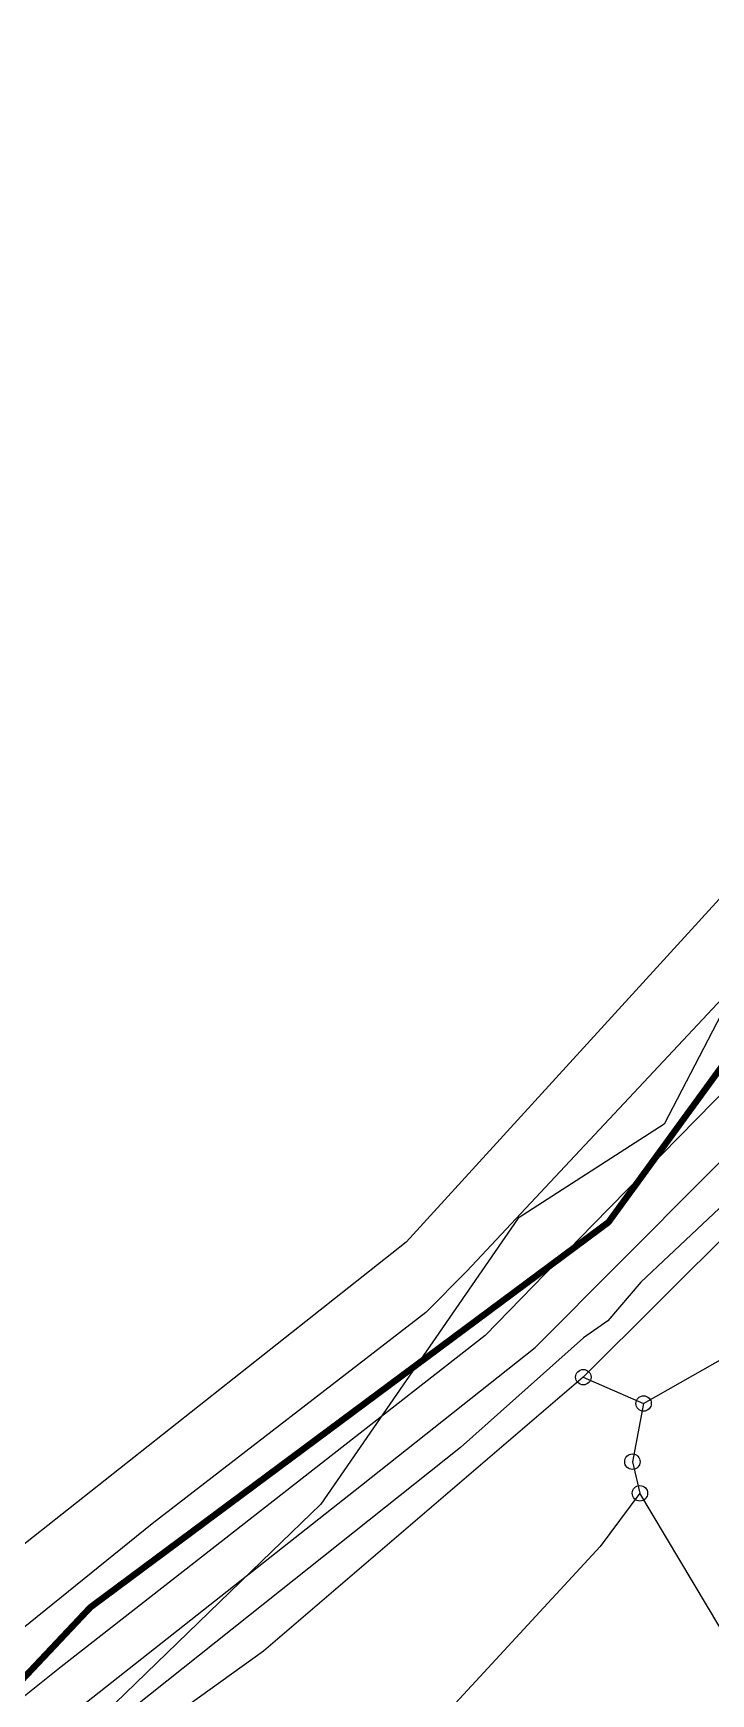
# Model space of a CAD drawing. Header units: metres. Extents: x 306977 to 311128, y 1929693 to 1933907.
# Drawn here: x 307760 to 307969, y 1931450 to 1931963 of the extents above; entities that cross this region are included whole.
import ezdxf

# ---------------------------------------------------------------- set-up
doc = ezdxf.new("R2010")
doc.units = ezdxf.units.M
doc.header["$LTSCALE"] = 0.3
doc.linetypes.add('DASHDOT', pattern=[1, 0.5, -0.25, 0, -0.25])
doc.layers.get('0').update_dxf_attribs({"linetype": 'CONTINUOUS'})
for name, color, linetype in [('LINE_WATER', 4, 'CONTINUOUS'), ('POLY_PARCEL', 6, 'CONTINUOUS'), ('POLY_WATER', 4, 'CONTINUOUS'), ('SYM_STONE', 1, 'CONTINUOUS'), ('V_BOUND_STREAM_LINE', 7, 'DASHDOT'), ('VILLAGE BOUNDRY', 15, 'CONTINUOUS')]:
    doc.layers.add(name, color=color, linetype=linetype)

# ---------------------------------------------------------------- blocks, each defined once
blk = doc.blocks.new('STONE')
blk.add_circle((0, 0), 0.851)
blk = doc.blocks.new('TYU')
at = {"layer": 'LINE_WATER'}
for points in [[(297.67, 549.19), (288.7, 520.84), (264.8, 493.88), (260.31, 489.24), (231.54, 468.39), (227.83, 465.84), (203.97, 453.83), (185.91, 444.21), (168.24, 431.42)], [(301.5, 548.07), (292.84, 518.68), (292.47, 517.41), (274.32, 497.16), (263.73, 485.2), (241.78, 470.05), (232.01, 463.23), (194.98, 444.29), (188.97, 441.15)], [(190.57, 438.25), (220.41, 453.68), (235.61, 461.6), (266.72, 482.71), (286.67, 506.8), (295.74, 517.66), (299.99, 532.93), (304.49, 548.85)], [(268.72, 480.26), (244.59, 465), (241.53, 462.54), (239.42, 461.62), (228.49, 455.09), (209.94, 445.41), (191.34, 435.68)]]:
    blk.add_lwpolyline(points, dxfattribs=at)
at = {"layer": 'POLY_PARCEL'}
for points in [[(238.84, 458.64), (243.03, 455.76)], [(243.03, 455.76), (252.17, 458.84)], [(243.03, 455.76), (241.33, 451.51), (241.44, 449)], [(241.44, 449), (237.64, 445.54), (221.8, 433.89), (227.23, 422.37)], [(262.87, 402.66), (268.88, 407.46), (271.22, 419.38), (252.66, 431.41), (248.29, 430.13), (241.44, 449)]]:
    blk.add_lwpolyline(points, dxfattribs=at)
at = {"layer": 'POLY_WATER'}
for points in [[(293.5, 547.82), (285.32, 524.61), (258.06, 494.35), (227.36, 471.47), (183.47, 448.72), (146.18, 421.49), (110.47, 395.05), (78.59, 367.16), (34.89, 329.04), (24.33, 279.59), (21.23, 264.49), (35.62, 214.38), (40.17, 199.02), (33.31, 152.2), (25.26, 96.82), (20.11, 58.18)], [(252.72, 467.99), (238.84, 458.64)], [(238.84, 458.64), (210.55, 442.53), (193.77, 434.79), (181.95, 426.98)]]:
    blk.add_lwpolyline(points, dxfattribs=at)
at = {"layer": 'V_BOUND_STREAM_LINE', "ltscale": 10, "const_width": 0.5}
blk.add_lwpolyline([(169.37, 427.72), (198.06, 448.39), (243.01, 470.02), (266.5, 491.94), (288.54, 514.72), (299.22, 540.39), (301.5, 548.07)], dxfattribs=at)
at = {"layer": 'SYM_STONE', "xscale": 0.7, "yscale": 0.7, "zscale": 0.7}
for p in [(238.84, 458.64), (243.03, 455.76), (241.33, 451.51), (241.44, 449)]:
    blk.add_blockref('STONE', p, dxfattribs=at)

msp = doc.modelspace()

# ---------------------------------------------------------------- linework, layer by layer
at = {"layer": 'VILLAGE BOUNDRY'}
msp.add_lwpolyline([(308275.07, 1932565.21), (308086.34, 1932397.27), (307981.53, 1932354.38), (307995.89, 1932324.38), (308024.17, 1932234.67), (308038.04, 1932174.92), (308036.08, 1932055.95), (308034.85, 1931981.58), (308032.15, 1931818), (308000.67, 1931714.42), (307954.59, 1931625.94), (307909.49, 1931596.92), (307848.55, 1931508.69), (307833.41, 1931494.03), (307788.06, 1931450.16), (307772.96, 1931435.55)], dxfattribs=at)
msp.add_lwpolyline([(308275.07, 1932565.21), (308086.34, 1932397.27), (307981.53, 1932354.38), (307995.89, 1932324.38), (308024.17, 1932234.67), (308038.04, 1932174.92), (308036.08, 1932055.95), (308034.85, 1931981.58), (308032.15, 1931818), (308000.67, 1931714.42), (307954.59, 1931625.94), (307909.49, 1931596.92), (307848.55, 1931508.69), (307833.41, 1931494.03), (307788.06, 1931450.16), (307772.96, 1931435.55)], dxfattribs=at)

# ---------------------------------------------------------------- block references
at = {"xscale": 3.996402152660791, "yscale": 3.996402152660791, "zscale": 3.996402152660791, "rotation": 10.90578829164305}
msp.add_blockref('TYU', (307339.16, 1929567.47), dxfattribs=at)

doc.saveas('drawing.dxf')
